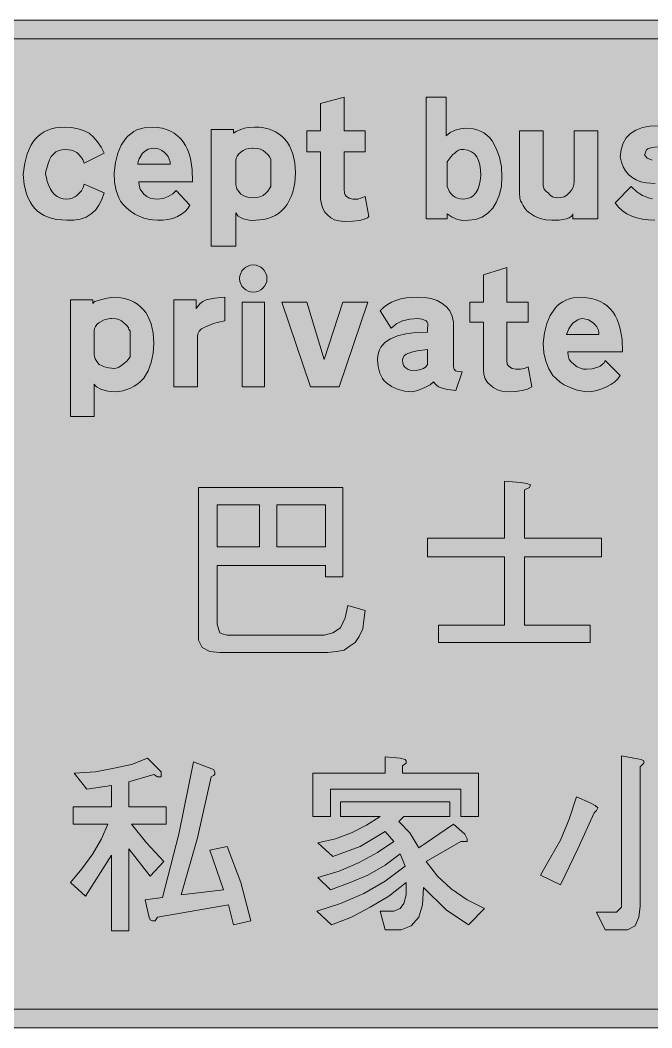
# Model space of a CAD drawing. Header units: metres. Extents: x 13 to 556, y 15 to 259.
# Drawn here: x 164.9 to 317.3, y 15.4 to 258.7 of the extents above; entities that cross this region are included whole.
import ezdxf

# ---------------------------------------------------------------- set-up
doc = ezdxf.new("R2010")
doc.units = ezdxf.units.M
doc.layers.add('FILL_BLACK_000000', color=7, linetype='Continuous', true_color=0x000000)
doc.layers.add('FILL_WHITE_FFFFFF', color=7, linetype='Continuous', true_color=0xffffff)

msp = doc.modelspace()

# ---------------------------------------------------------------- hatches: boundary and pattern name
at = {"layer": 'FILL_BLACK_000000', "true_color": 0x000000}
h = msp.add_hatch(color=7, dxfattribs=at)
h.dxf.hatch_style = 1
h.paths.add_polyline_path([(548.34, 258.47), (549.99, 258.06), (551.6, 257.12), (552.99, 255.96), (553.61, 255.24), (554.15, 254.46), (555.09, 252.96), (555.5, 251.2), (555.69, 249.66), (555.69, 24.36), (555.52, 22.74), (555.02, 21.1), (554.17, 19.51), (552.99, 18.06), (551.54, 16.88), (549.95, 16.03), (548.31, 15.53), (546.69, 15.36), (22.29, 15.36), (20.67, 15.53), (19.03, 16.03), (17.44, 16.88), (15.99, 18.06), (15.37, 18.78), (14.83, 19.56), (13.89, 21.06), (13.48, 22.82), (13.29, 24.36), (13.29, 249.66), (13.46, 251.28), (13.97, 252.92), (14.81, 254.51), (15.99, 255.96), (17.44, 257.14), (19.03, 257.99), (20.67, 258.49), (22.29, 258.66), (546.69, 258.66), (548.34, 258.47)])
h.paths.add_polyline_path([(20.79, 253.75), (20.01, 253.27), (19.29, 252.66), (18.68, 251.94), (18.2, 251.16), (17.9, 250.38), (17.79, 249.66), (17.79, 24.36), (17.9, 23.64), (18.2, 22.86), (18.68, 22.08), (19.29, 21.36), (20.01, 20.75), (20.79, 20.27), (21.57, 19.97), (22.29, 19.86), (546.69, 19.86), (548.19, 20.16), (549.09, 20.65), (549.99, 21.36), (550.56, 22.08), (550.93, 22.86), (551.13, 23.64), (551.19, 24.36), (551.19, 249.66), (551.13, 250.38), (550.93, 251.16), (550.56, 251.94), (549.99, 252.66), (549.26, 253.27), (548.45, 253.75), (547.59, 254.05), (546.69, 254.16), (22.29, 254.16), (21.57, 254.05), (20.79, 253.75)], flags=16)
h = msp.add_hatch(color=7, dxfattribs=at)
h.dxf.hatch_style = 1
h.paths.add_polyline_path([(248.19, 231.96), (248.19, 226.86), (243.09, 226.86), (243.09, 217.86), (243.16, 216.85), (243.34, 216.47), (243.69, 216.06), (244.33, 215.65), (245.19, 215.46), (246.39, 215.46), (248.19, 216.06), (249.09, 211.26), (248.7, 210.95), (248.19, 210.69), (246.88, 210.32), (245.17, 210.12), (243.09, 210.06), (241.85, 210.17), (240.8, 210.47), (239.93, 210.95), (239.19, 211.56), (238.44, 212.3), (237.95, 213.17), (237.63, 214.22), (237.39, 215.46), (237.39, 226.86), (234.09, 226.86), (234.09, 231.96), (237.39, 231.96), (237.39, 238.56), (243.09, 240.06), (243.09, 231.96), (248.19, 231.96)])
h = msp.add_hatch(color=7, dxfattribs=at)
h.dxf.hatch_style = 1
h.paths.add_polyline_path([(270.43, 210.55), (269.17, 211.08), (267.99, 211.86), (267.99, 210.66), (262.89, 210.66), (262.89, 240.06), (267.69, 240.06), (267.69, 230.76), (268.69, 231.55), (269.86, 232.11), (271.15, 232.45), (272.49, 232.56), (274.28, 232.39), (275.14, 232.16), (275.98, 231.85), (276.77, 231.43), (277.51, 230.91), (278.19, 230.29), (278.79, 229.56), (279.8, 227.65), (280.55, 225.55), (281.03, 223.27), (281.19, 220.86), (281.04, 218.6), (280.6, 216.56), (279.89, 214.77), (278.94, 213.25), (277.76, 212.02), (276.38, 211.11), (274.82, 210.55), (273.09, 210.36), (271.74, 210.3), (270.43, 210.55)])
h.paths.add_polyline_path([(273.64, 215.84), (274.33, 216.31), (274.89, 216.96), (275.34, 217.77), (275.69, 218.75), (275.93, 219.88), (276.09, 221.16), (276.03, 222.54), (275.86, 223.75), (275.55, 224.79), (275.11, 225.66), (274.54, 226.36), (273.81, 226.9), (272.93, 227.26), (271.89, 227.46), (271.27, 227.4), (270.73, 227.24), (270.24, 226.95), (269.79, 226.56), (269.34, 226.23), (268.89, 225.73), (267.99, 224.46), (267.99, 218.46), (268.56, 217.23), (268.93, 216.72), (269.38, 216.28), (269.89, 215.93), (270.48, 215.68), (271.14, 215.52), (271.89, 215.46), (272.83, 215.56), (273.64, 215.84)], flags=16)
h = msp.add_hatch(color=7, dxfattribs=at)
h.dxf.hatch_style = 1
h.paths.add_polyline_path([(177.33, 232.75), (178.93, 232.45), (180.36, 231.97), (181.59, 231.36), (182.66, 230.4), (183.61, 229.3), (184.46, 228.03), (185.19, 226.56), (180.39, 224.16), (180.02, 224.99), (179.6, 225.69), (179.12, 226.26), (178.59, 226.71), (178, 227.05), (177.35, 227.28), (175.89, 227.46), (175.03, 227.39), (174.26, 227.18), (173.57, 226.83), (172.96, 226.34), (172.44, 225.7), (172.01, 224.93), (171.66, 224.01), (171.39, 222.96), (171.13, 222.21), (171.09, 221.46), (171.39, 220.26), (171.39, 219.96), (171.76, 218.91), (172.18, 217.99), (172.67, 217.22), (173.23, 216.59), (173.85, 216.09), (174.55, 215.74), (175.33, 215.53), (176.19, 215.46), (176.86, 215.52), (177.5, 215.68), (178.09, 215.97), (178.59, 216.36), (179.21, 216.87), (179.72, 217.48), (180.11, 218.22), (180.39, 219.06), (185.19, 216.96), (184.66, 215.37), (183.95, 213.99), (183.08, 212.82), (182.04, 211.86), (180.83, 211.13), (179.45, 210.63), (177.91, 210.37), (176.19, 210.36), (173.77, 210.54), (172.68, 210.77), (171.68, 211.08), (170.76, 211.48), (169.91, 211.97), (169.15, 212.55), (168.46, 213.21), (167.86, 213.96), (167.32, 214.78), (166.87, 215.7), (166.49, 216.69), (165.94, 218.92), (165.69, 221.46), (166.04, 224.1), (166.65, 226.41), (167.5, 228.36), (168.03, 229.21), (168.61, 229.97), (169.27, 230.65), (169.98, 231.23), (170.76, 231.73), (171.6, 232.13), (172.5, 232.45), (173.47, 232.68), (175.59, 232.86), (177.33, 232.75)])
h = msp.add_hatch(color=7, dxfattribs=at)
h.dxf.hatch_style = 1
h.paths.add_polyline_path([(193.63, 218.76), (193.89, 217.86), (194.79, 216.66), (195.52, 216.09), (196.33, 215.72), (197.19, 215.52), (198.09, 215.46), (199.43, 215.62), (200.68, 216.06), (201.76, 216.73), (202.59, 217.56), (205.89, 213.96), (205.43, 213.19), (204.76, 212.47), (203.9, 211.82), (202.89, 211.26), (201.77, 210.81), (200.57, 210.5), (199.34, 210.34), (198.09, 210.36), (196.97, 210.42), (195.85, 210.59), (194.75, 210.88), (193.67, 211.3), (192.61, 211.84), (191.59, 212.51), (190.62, 213.32), (189.69, 214.26), (189.17, 214.98), (188.73, 215.77), (188.08, 217.56), (187.71, 219.58), (187.59, 221.76), (187.93, 224.3), (188.49, 226.53), (189.29, 228.44), (190.33, 230.01), (190.93, 230.67), (191.6, 231.25), (192.33, 231.74), (193.12, 232.14), (193.97, 232.45), (194.88, 232.68), (196.89, 232.86), (198.09, 232.75), (199.21, 232.55), (200.25, 232.25), (201.22, 231.85), (202.1, 231.36), (202.91, 230.77), (203.63, 230.08), (204.28, 229.3), (204.84, 228.42), (205.32, 227.45), (205.73, 226.38), (206.04, 225.22), (206.43, 222.63), (206.49, 219.66), (193.59, 219.66), (193.63, 218.76)])
h.paths.add_polyline_path([(201.09, 224.46), (200.91, 225.12), (200.61, 225.73), (200.2, 226.3), (199.7, 226.78), (199.14, 227.19), (198.52, 227.5), (197.86, 227.69), (197.19, 227.76), (196.51, 227.7), (195.84, 227.5), (195.17, 227.13), (194.49, 226.56), (193.66, 225.21), (193.39, 224.53), (193.29, 223.86), (201.09, 223.86), (201.09, 224.46)], flags=16)
h = msp.add_hatch(color=7, dxfattribs=at)
h.dxf.hatch_style = 1
h.paths.add_polyline_path([(230.71, 217.11), (230.34, 216.07), (229.87, 215.09), (229.32, 214.19), (228.69, 213.36), (227.99, 212.63), (227.23, 212.01), (226.43, 211.49), (225.58, 211.07), (224.69, 210.76), (223.75, 210.53), (221.79, 210.36), (220.99, 210.3), (220.2, 210.35), (218.71, 210.7), (218.09, 210.98), (217.57, 211.33), (217.2, 211.73), (216.99, 212.16), (216.99, 204.06), (210.99, 204.06), (210.99, 232.26), (216.39, 232.26), (216.39, 231.36), (217.07, 231.81), (218.19, 232.26), (219.09, 232.61), (219.95, 232.78), (221.49, 232.86), (222.64, 232.81), (223.72, 232.67), (224.74, 232.43), (225.69, 232.1), (226.58, 231.68), (227.39, 231.17), (228.13, 230.57), (228.8, 229.9), (229.4, 229.14), (229.92, 228.3), (230.36, 227.39), (230.73, 226.41), (231.22, 224.22), (231.39, 221.76), (231.22, 219.35), (230.71, 217.11)])
h.paths.add_polyline_path([(222.75, 216.01), (223.59, 216.36), (224.21, 216.86), (224.72, 217.41), (225.39, 218.46), (225.39, 218.76), (225.39, 219.36), (225.39, 219.66), (225.39, 223.86), (225.39, 224.16), (225.39, 224.76), (225.39, 225.06), (225.11, 225.68), (224.72, 226.22), (223.59, 227.16), (222.92, 227.51), (222.28, 227.69), (221.19, 227.76), (220.89, 227.76), (220.12, 227.69), (219.39, 227.5), (218.73, 227.21), (218.15, 226.82), (217.67, 226.37), (217.3, 225.86), (217.07, 225.32), (216.99, 224.76), (216.99, 219.06), (217.05, 218.56), (217.25, 217.97), (217.62, 217.33), (218.19, 216.66), (218.87, 216.27), (219.54, 215.98), (220.21, 215.82), (220.89, 215.76), (222.01, 215.83), (222.75, 216.01)], flags=16)
h = msp.add_hatch(color=7, dxfattribs=at)
h.dxf.hatch_style = 1
h.paths.add_polyline_path([(304.29, 231.96), (304.29, 210.66), (298.29, 210.66), (298.29, 211.86), (298.18, 211.59), (297.88, 211.26), (297.4, 210.93), (296.79, 210.66), (294.99, 210.4), (293.19, 210.36), (291.8, 210.47), (290.38, 210.81), (289.01, 211.37), (287.79, 212.16), (287.17, 212.66), (286.67, 213.25), (286.27, 213.89), (285.99, 214.56), (285.64, 215.06), (285.47, 215.65), (285.39, 216.96), (285.39, 231.96), (291.09, 231.96), (291.09, 219.06), (291.13, 218.57), (291.39, 217.86), (291.73, 217.41), (292.29, 216.96), (292.79, 216.39), (293.38, 216.02), (294.02, 215.82), (294.69, 215.76), (295.41, 215.82), (296.15, 216.02), (296.84, 216.39), (297.39, 216.96), (297.96, 217.63), (298.33, 218.31), (298.53, 218.98), (298.59, 219.66), (298.59, 231.96), (304.29, 231.96)])
h = msp.add_hatch(color=7, dxfattribs=at)
h.dxf.hatch_style = 1
h.paths.add_polyline_path([(326.67, 216), (326.3, 214.52), (325.65, 213.21), (325.21, 212.65), (324.69, 212.16), (323.28, 211.37), (321.73, 210.81), (320.01, 210.47), (318.09, 210.36), (316.56, 210.42), (315.11, 210.59), (313.76, 210.9), (312.5, 211.34), (311.34, 211.91), (310.29, 212.64), (309.33, 213.52), (308.49, 214.56), (312.39, 218.46), (313.74, 217.18), (314.42, 216.69), (315.09, 216.36), (316.74, 215.68), (317.54, 215.52), (318.39, 215.46), (319.01, 215.51), (319.51, 215.65), (320.19, 216.06), (320.6, 216.55), (320.74, 216.86), (320.79, 217.26), (320.72, 217.78), (320.5, 218.22), (320.14, 218.58), (319.63, 218.87), (318.96, 219.09), (318.13, 219.24), (315.99, 219.36), (314.71, 219.66), (313.57, 220.09), (312.57, 220.67), (311.71, 221.39), (311, 222.24), (310.42, 223.24), (309.99, 224.38), (309.69, 225.66), (309.93, 227.45), (310.43, 228.98), (311.18, 230.27), (312.2, 231.32), (313.49, 232.13), (315.05, 232.71), (316.88, 233.05), (318.99, 233.16), (321.47, 232.81), (322.55, 232.52), (323.53, 232.15), (324.41, 231.67), (325.19, 231.09), (325.88, 230.39), (326.49, 229.56), (323.19, 225.66), (322.29, 226.79), (321.39, 227.46), (320.04, 227.87), (318.69, 228.06), (317.34, 227.95), (316.4, 227.61), (316.09, 227.36), (315.86, 227.05), (315.69, 226.26), (315.69, 225.96), (315.99, 225.66), (316.05, 225.48), (316.22, 225.36), (316.89, 225.06), (317.44, 224.89), (318.16, 224.8), (319.89, 224.76), (321.58, 224.35), (323.04, 223.8), (324.26, 223.11), (325.25, 222.28), (326, 221.31), (326.51, 220.2), (326.78, 218.95), (326.79, 217.56), (326.67, 216)])
h = msp.add_hatch(color=7, dxfattribs=at)
h.dxf.hatch_style = 1
h.paths.add_polyline_path([(224.42, 195.6), (224.23, 194.98), (223.92, 194.42), (223.52, 193.93), (223.03, 193.53), (222.46, 193.22), (221.85, 193.03), (221.19, 192.96), (220.53, 193.03), (219.92, 193.22), (219.35, 193.53), (218.87, 193.93), (218.46, 194.42), (218.15, 194.98), (217.96, 195.6), (217.89, 196.26), (217.96, 196.92), (218.15, 197.53), (218.46, 198.1), (218.87, 198.58), (219.35, 198.99), (219.91, 199.3), (220.53, 199.49), (221.19, 199.56), (221.85, 199.49), (222.46, 199.3), (223.03, 198.99), (223.52, 198.58), (223.92, 198.1), (224.23, 197.53), (224.42, 196.92), (224.49, 196.26), (224.42, 195.6)])
h = msp.add_hatch(color=7, dxfattribs=at)
h.dxf.hatch_style = 1
h.paths.add_polyline_path([(287.49, 190.56), (287.49, 185.76), (282.39, 185.76), (282.39, 176.46), (282.46, 175.6), (282.64, 175.24), (282.99, 174.96), (283.63, 174.55), (284.49, 174.36), (285.69, 174.36), (286.59, 174.55), (287.49, 174.96), (288.39, 170.16), (287.37, 169.59), (286.06, 169.22), (284.42, 169.02), (282.39, 168.96), (281.15, 169.07), (280.1, 169.37), (279.23, 169.85), (278.49, 170.46), (277.7, 171.2), (277.14, 172.07), (276.8, 173.12), (276.69, 174.36), (276.69, 185.76), (273.39, 185.76), (273.39, 190.56), (276.69, 190.56), (276.69, 197.16), (282.39, 198.96), (282.39, 190.56), (287.49, 190.56)])
h = msp.add_hatch(color=7, dxfattribs=at)
h.dxf.hatch_style = 1
h.paths.add_polyline_path([(196.55, 176.01), (195.8, 173.99), (194.79, 172.26), (194.08, 171.52), (193.29, 170.86), (192.45, 170.29), (191.57, 169.82), (190.65, 169.45), (189.73, 169.18), (188.8, 169.02), (187.89, 168.96), (186.12, 169.11), (184.55, 169.52), (183.38, 170.1), (183, 170.42), (182.79, 170.76), (182.79, 162.96), (177.09, 162.96), (177.09, 191.16), (182.49, 191.16), (182.49, 190.26), (182.6, 190.48), (182.94, 190.71), (184.29, 191.16), (185.94, 191.57), (187.59, 191.76), (188.69, 191.71), (189.73, 191.57), (190.7, 191.33), (191.62, 191), (192.48, 190.58), (193.26, 190.07), (193.99, 189.47), (194.64, 188.8), (195.22, 188.04), (195.73, 187.2), (196.53, 185.31), (197.02, 183.12), (197.19, 180.66), (197.03, 178.25), (196.55, 176.01)])
h.paths.add_polyline_path([(188.08, 174.62), (188.72, 174.87), (189.39, 175.26), (190.66, 176.31), (191.49, 177.36), (191.49, 177.66), (191.49, 178.26), (191.49, 178.56), (191.49, 182.76), (191.49, 183.06), (191.49, 183.66), (191.19, 183.96), (191.04, 184.46), (190.63, 185.01), (189.39, 186.06), (188.72, 186.41), (188.08, 186.58), (186.99, 186.66), (186.69, 186.66), (185.19, 186.28), (183.95, 185.61), (183.47, 185.19), (183.1, 184.72), (182.87, 184.21), (182.79, 183.66), (182.79, 177.96), (182.85, 177.46), (183.05, 176.87), (183.42, 176.23), (183.99, 175.56), (184.71, 175.17), (185.49, 174.88), (186.27, 174.72), (186.99, 174.66), (187.49, 174.54), (188.08, 174.62)], flags=16)
h = msp.add_hatch(color=7, dxfattribs=at)
h.dxf.hatch_style = 1
h.paths.add_polyline_path([(201.99, 191.16), (207.39, 191.16), (207.39, 189.06), (208.36, 190.22), (208.99, 190.71), (209.79, 191.16), (211.81, 191.57), (214.29, 191.76), (214.29, 186.06), (212.82, 185.78), (211.55, 185.42), (209.49, 184.56), (208.7, 184.1), (208.14, 183.58), (207.8, 182.96), (207.69, 182.16), (207.69, 170.16), (201.99, 170.16), (201.99, 191.16)])
h = msp.add_hatch(color=7, dxfattribs=at)
h.dxf.hatch_style = 1
h.paths.add_polyline_path([(218.49, 170.16), (218.49, 190.56), (223.89, 190.56), (223.89, 170.16), (218.49, 170.16)])
h = msp.add_hatch(color=7, dxfattribs=at)
h.dxf.hatch_style = 1
h.paths.add_polyline_path([(228.09, 190.56), (234.09, 190.56), (238.29, 176.76), (242.79, 190.56), (248.79, 190.56), (241.89, 170.16), (238.29, 170.16), (234.99, 170.16), (228.09, 190.56)])
h = msp.add_hatch(color=7, dxfattribs=at)
h.dxf.hatch_style = 1
h.paths.add_polyline_path([(268.06, 169.45), (266.49, 169.86), (265.87, 170.14), (265.36, 170.5), (264.97, 170.91), (264.69, 171.36), (263.89, 170.65), (262.59, 169.93), (261.06, 169.33), (259.59, 168.96), (257.68, 169.12), (255.99, 169.56), (254.53, 170.23), (253.29, 171.06), (252.77, 171.55), (252.33, 172.12), (251.68, 173.46), (251.31, 175.03), (251.19, 176.76), (251.24, 177.58), (251.39, 178.34), (251.63, 179.04), (251.97, 179.69), (252.4, 180.28), (252.93, 180.83), (254.26, 181.75), (255.97, 182.46), (258.02, 182.96), (260.43, 183.26), (263.19, 183.36), (263.19, 184.26), (263.31, 184.88), (263.27, 185.38), (263.11, 185.78), (262.89, 186.06), (261.95, 186.47), (260.79, 186.66), (258.99, 186.47), (257.19, 186.06), (256.51, 185.78), (255.84, 185.38), (254.49, 184.26), (251.79, 188.46), (252.62, 189.29), (253.53, 189.99), (254.53, 190.56), (255.61, 191.01), (256.78, 191.35), (258.03, 191.58), (260.79, 191.76), (262.53, 191.69), (264.13, 191.46), (265.56, 191), (266.79, 190.26), (267.8, 189.47), (268.59, 188.46), (269.15, 187.22), (269.49, 185.76), (269.49, 174.96), (269.61, 174.39), (269.98, 174.02), (270.63, 173.82), (271.59, 173.76), (270.09, 169.26), (268.06, 169.45)])
h.paths.add_polyline_path([(257.41, 175.33), (257.7, 174.94), (258.09, 174.66), (258.55, 174.31), (259.06, 174.14), (260.49, 174.06), (261.5, 174.29), (262.29, 174.58), (262.85, 174.99), (263.19, 175.56), (263.19, 179.16), (260.71, 178.82), (259.65, 178.61), (258.69, 178.26), (258.08, 177.98), (257.6, 177.58), (257.3, 177.08), (257.19, 176.46), (257.25, 175.84), (257.41, 175.33)], flags=16)
h = msp.add_hatch(color=7, dxfattribs=at)
h.dxf.hatch_style = 1
h.paths.add_polyline_path([(297.13, 177.66), (297.39, 176.76), (297.88, 176.16), (298.59, 175.56), (299.31, 174.99), (300.09, 174.62), (300.87, 174.42), (301.59, 174.36), (302.97, 174.48), (304.29, 174.85), (304.88, 175.14), (305.39, 175.5), (305.8, 175.94), (306.09, 176.46), (309.69, 172.86), (309.13, 172.09), (308.38, 171.36), (307.47, 170.7), (306.43, 170.12), (305.29, 169.64), (304.08, 169.27), (302.84, 169.04), (301.59, 168.96), (299.35, 169.36), (298.26, 169.69), (297.2, 170.12), (296.18, 170.65), (295.22, 171.28), (294.32, 172.02), (293.49, 172.86), (292.48, 174.5), (291.73, 176.31), (291.25, 178.34), (291.09, 180.66), (291.43, 183.2), (291.99, 185.43), (292.79, 187.34), (293.83, 188.91), (294.43, 189.57), (295.1, 190.15), (295.83, 190.64), (296.62, 191.04), (297.47, 191.35), (298.38, 191.58), (300.39, 191.76), (301.64, 191.65), (302.8, 191.45), (303.87, 191.15), (304.85, 190.75), (305.74, 190.26), (306.55, 189.67), (307.28, 188.98), (307.93, 188.2), (308.49, 187.32), (308.98, 186.35), (309.38, 185.28), (309.71, 184.12), (310.15, 181.53), (310.29, 178.56), (297.09, 178.56), (297.13, 177.66)])
h.paths.add_polyline_path([(304.59, 183.36), (304.41, 184.01), (304.11, 184.59), (303.7, 185.12), (303.2, 185.57), (302.02, 186.27), (300.69, 186.66), (300.15, 186.56), (299.49, 186.28), (298.83, 185.9), (298.29, 185.46), (297.72, 184.79), (297.31, 184.11), (296.79, 182.76), (304.59, 182.76), (304.59, 183.36)], flags=16)
h = msp.add_hatch(color=7, dxfattribs=at)
h.dxf.hatch_style = 1
h.paths.add_polyline_path([(287.19, 146.76), (288.09, 146.46), (287.79, 145.86), (286.59, 145.26), (286.59, 133.56), (305.19, 133.56), (305.19, 129.06), (286.59, 129.06), (286.59, 112.56), (302.49, 112.56), (302.49, 108.36), (265.89, 108.36), (265.89, 112.56), (281.79, 112.56), (281.79, 129.06), (263.19, 129.06), (263.19, 133.56), (281.79, 133.56), (281.79, 147.36), (285.69, 147.06), (287.19, 146.76)])
h = msp.add_hatch(color=7, dxfattribs=at)
h.dxf.hatch_style = 1
h.paths.add_polyline_path([(238.59, 124.26), (238.59, 126.96), (212.49, 126.96), (212.49, 112.86), (212.79, 111.66), (213.09, 110.76), (213.69, 110.46), (214.89, 110.16), (238.29, 110.16), (240.39, 110.76), (242.19, 111.96), (243.39, 114.36), (243.99, 117.36), (248.19, 116.16), (247.89, 113.76), (247.59, 111.66), (246.69, 109.86), (245.79, 108.36), (244.29, 107.46), (243.09, 106.56), (241.29, 106.26), (239.19, 105.96), (213.09, 105.96), (210.69, 106.26), (208.89, 107.16), (207.99, 108.96), (207.99, 111.06), (207.99, 145.86), (242.79, 145.86), (242.79, 124.26), (238.59, 124.26)])
h.paths.add_polyline_path([(212.49, 141.66), (212.49, 131.46), (222.69, 131.46), (222.69, 141.66), (212.49, 141.66)], flags=16)
h.paths.add_polyline_path([(238.59, 141.66), (226.89, 141.66), (226.89, 131.46), (238.59, 131.46), (238.59, 141.66)], flags=16)
h = msp.add_hatch(color=7, dxfattribs=at)
h.dxf.hatch_style = 1
h.paths.add_polyline_path([(183.09, 77.16), (187.59, 78.06), (191.79, 78.96), (195.69, 80.46), (198.99, 77.16), (198.99, 76.26), (198.99, 75.96), (198.09, 75.96), (197.19, 76.56), (191.19, 74.76), (191.19, 68.76), (200.19, 68.76), (200.19, 64.56), (191.79, 64.56), (195.39, 60.06), (199.59, 55.56), (196.29, 51.96), (191.19, 58.56), (191.19, 38.76), (186.99, 38.76), (186.99, 57.06), (180.69, 47.16), (177.09, 50.46), (179.79, 53.76), (182.49, 57.36), (184.59, 60.96), (186.09, 64.56), (177.69, 64.56), (177.69, 68.76), (186.99, 68.76), (186.99, 73.86), (180.99, 72.96), (177.99, 76.86), (183.09, 77.16)])
h = msp.add_hatch(color=7, dxfattribs=at)
h.dxf.hatch_style = 1
h.paths.add_polyline_path([(256.59, 80.46), (257.79, 80.16), (258.09, 79.86), (258.09, 79.26), (257.19, 78.66), (257.19, 76.86), (275.49, 76.86), (275.49, 66.36), (271.29, 66.36), (271.29, 72.96), (239.79, 72.96), (239.79, 66.36), (235.59, 66.36), (235.59, 76.86), (252.99, 76.86), (252.99, 80.76), (256.59, 80.46)])
h = msp.add_hatch(color=7, dxfattribs=at)
h.dxf.hatch_style = 1
h.paths.add_polyline_path([(314.79, 80.16), (315.39, 79.86), (315.39, 79.26), (314.49, 78.36), (314.49, 44.76), (314.19, 42.06), (313.29, 39.96), (311.49, 39.06), (309.09, 39.06), (306.09, 39.06), (303.99, 43.26), (307.59, 43.26), (308.79, 43.26), (309.39, 43.86), (309.99, 44.46), (309.99, 45.66), (309.99, 81.06), (312.99, 80.46), (314.79, 80.16)])
h = msp.add_hatch(color=7, dxfattribs=at)
h.dxf.hatch_style = 1
h.paths.add_polyline_path([(211.89, 77.16), (211.89, 76.56), (211.59, 76.26), (210.99, 75.96), (207.69, 61.26), (203.79, 47.46), (213.99, 48.66), (210.69, 58.26), (214.89, 59.16), (218.19, 50.46), (220.59, 41.16), (216.39, 40.26), (215.19, 45.06), (198.09, 42.06), (197.49, 41.16), (196.89, 41.16), (196.29, 41.46), (195.99, 42.36), (195.09, 46.26), (199.29, 46.86), (203.19, 62.16), (206.79, 79.56), (211.59, 77.76), (211.89, 77.16)])
h = msp.add_hatch(color=7, dxfattribs=at)
h.dxf.hatch_style = 1
h.paths.add_polyline_path([(292.89, 56.46), (295.29, 60.66), (297.39, 65.76), (299.19, 71.16), (302.49, 69.66), (303.69, 69.06), (304.29, 68.46), (303.99, 67.86), (303.39, 67.26), (299.49, 58.56), (295.29, 49.86), (290.49, 52.26), (292.89, 56.46)])
h = msp.add_hatch(color=7, dxfattribs=at)
h.dxf.hatch_style = 1
h.paths.add_polyline_path([(268.59, 69.96), (268.59, 66.36), (257.49, 66.36), (256.29, 65.16), (258.99, 62.46), (261.09, 58.86), (269.49, 64.56), (272.19, 62.16), (272.79, 60.96), (272.79, 60.36), (272.19, 60.36), (271.29, 60.36), (262.89, 55.56), (265.59, 51.96), (268.89, 48.96), (272.79, 46.26), (276.99, 44.16), (273.09, 40.26), (267.69, 43.86), (262.29, 49.26), (261.99, 45.06), (261.09, 42.06), (259.29, 39.96), (256.89, 39.06), (252.99, 39.06), (251.79, 43.56), (255.09, 43.56), (256.59, 44.16), (257.49, 45.36), (258.09, 47.46), (258.09, 50.46), (253.89, 47.16), (249.39, 44.46), (244.89, 42.06), (240.09, 40.26), (236.49, 43.56), (242.19, 45.36), (247.89, 47.76), (252.99, 50.76), (257.79, 54.36), (256.59, 57.36), (252.99, 54.66), (248.79, 52.26), (244.59, 50.46), (239.79, 48.66), (236.79, 51.66), (241.89, 53.16), (246.69, 55.26), (251.19, 57.66), (255.09, 60.36), (252.99, 62.76), (246.99, 59.16), (240.39, 56.76), (236.79, 60.06), (240.99, 60.96), (244.89, 62.46), (248.49, 64.26), (251.79, 66.36), (242.19, 66.36), (242.19, 69.96), (268.59, 69.96)])
at = {"layer": 'FILL_WHITE_FFFFFF', "true_color": 0xffffff}
h = msp.add_hatch(color=7, dxfattribs=at)
h.dxf.hatch_style = 1
h.paths.add_polyline_path([(546.69, 254.16), (548.19, 253.86), (549.09, 253.37), (549.99, 252.66), (550.44, 252.02), (550.89, 251.16), (551.15, 250.41), (551.19, 249.66), (551.19, 24.36), (551.13, 23.64), (550.93, 22.86), (550.56, 22.08), (549.99, 21.36), (549.09, 20.65), (548.19, 20.16), (546.69, 19.86), (22.29, 19.86), (21.57, 19.97), (20.79, 20.27), (20.01, 20.75), (19.29, 21.36), (18.89, 21.64), (18.58, 22), (18.09, 22.86), (17.79, 24.36), (17.79, 249.66), (17.9, 250.38), (18.2, 251.16), (18.68, 251.94), (19.29, 252.66), (20.01, 253.27), (20.79, 253.75), (21.57, 254.05), (22.29, 254.16), (546.69, 254.16)])

# ---------------------------------------------------------------- linework, layer by layer
at = {"layer": 'FILL_BLACK_000000', "lineweight": 0, "true_color": 0x000000}
for points in [[(546.69, 15.36), (22.29, 15.36), (20.67, 15.53), (19.03, 16.03), (17.44, 16.88), (15.99, 18.06), (15.37, 18.78), (14.83, 19.56), (13.89, 21.06), (13.48, 22.82), (13.29, 24.36), (13.29, 249.66), (13.46, 251.28), (13.97, 252.92), (14.81, 254.51), (15.99, 255.96), (17.44, 257.14), (19.03, 257.99), (20.67, 258.49), (22.29, 258.66), (546.69, 258.66)], [(546.69, 254.16), (22.29, 254.16), (21.57, 254.05), (20.79, 253.75), (20.01, 253.27), (19.29, 252.66), (18.68, 251.94), (18.2, 251.16), (17.9, 250.38), (17.79, 249.66), (17.79, 24.36), (17.9, 23.64), (18.2, 22.86), (18.68, 22.08), (19.29, 21.36), (20.01, 20.75), (20.79, 20.27), (21.57, 19.97), (22.29, 19.86), (546.69, 19.86)], [(318.13, 219.24), (315.99, 219.36), (314.71, 219.66), (313.57, 220.09), (312.57, 220.67), (311.71, 221.39), (311, 222.24), (310.42, 223.24), (309.99, 224.38), (309.69, 225.66), (309.93, 227.45), (310.43, 228.98), (311.18, 230.27), (312.2, 231.32), (313.49, 232.13), (315.05, 232.71), (316.88, 233.05), (318.99, 233.16)], [(318.69, 228.06), (317.34, 227.95), (316.4, 227.61), (316.09, 227.36), (315.86, 227.05), (315.69, 226.26), (315.69, 225.96), (315.99, 225.66), (316.05, 225.48), (316.22, 225.36), (316.89, 225.06), (317.44, 224.89)], [(318.09, 210.36), (316.56, 210.42), (315.11, 210.59), (313.76, 210.9), (312.5, 211.34), (311.34, 211.91), (310.29, 212.64), (309.33, 213.52), (308.49, 214.56), (312.39, 218.46), (313.74, 217.18), (314.42, 216.69), (315.09, 216.36), (316.74, 215.68), (317.54, 215.52)]]:
    msp.add_lwpolyline(points, dxfattribs=at)
for points in [[(248.19, 231.96), (248.19, 226.86), (243.09, 226.86), (243.09, 217.86), (243.16, 216.85), (243.34, 216.47), (243.69, 216.06), (244.33, 215.65), (245.19, 215.46), (246.39, 215.46), (248.19, 216.06), (249.09, 211.26), (248.7, 210.95), (248.19, 210.69), (246.88, 210.32), (245.17, 210.12), (243.09, 210.06), (241.85, 210.17), (240.8, 210.47), (239.93, 210.95), (239.19, 211.56), (238.44, 212.3), (237.95, 213.17), (237.63, 214.22), (237.39, 215.46), (237.39, 226.86), (234.09, 226.86), (234.09, 231.96), (237.39, 231.96), (237.39, 238.56), (243.09, 240.06), (243.09, 231.96)], [(270.43, 210.55), (269.17, 211.08), (267.99, 211.86), (267.99, 210.66), (262.89, 210.66), (262.89, 240.06), (267.69, 240.06), (267.69, 230.76), (268.69, 231.55), (269.86, 232.11), (271.15, 232.45), (272.49, 232.56), (274.28, 232.39), (275.14, 232.16), (275.98, 231.85), (276.77, 231.43), (277.51, 230.91), (278.19, 230.29), (278.79, 229.56), (279.8, 227.65), (280.55, 225.55), (281.03, 223.27), (281.19, 220.86), (281.04, 218.6), (280.6, 216.56), (279.89, 214.77), (278.94, 213.25), (277.76, 212.02), (276.38, 211.11), (274.82, 210.55), (273.09, 210.36), (271.74, 210.3)], [(177.33, 232.75), (178.93, 232.45), (180.36, 231.97), (181.59, 231.36), (182.66, 230.4), (183.61, 229.3), (184.46, 228.03), (185.19, 226.56), (180.39, 224.16), (180.02, 224.99), (179.6, 225.69), (179.12, 226.26), (178.59, 226.71), (178, 227.05), (177.35, 227.28), (175.89, 227.46), (175.03, 227.39), (174.26, 227.18), (173.57, 226.83), (172.96, 226.34), (172.44, 225.7), (172.01, 224.93), (171.66, 224.01), (171.39, 222.96), (171.13, 222.21), (171.09, 221.46), (171.39, 220.26), (171.39, 219.96), (171.76, 218.91), (172.18, 217.99), (172.67, 217.22), (173.23, 216.59), (173.85, 216.09), (174.55, 215.74), (175.33, 215.53), (176.19, 215.46), (176.86, 215.52), (177.5, 215.68), (178.09, 215.97), (178.59, 216.36), (179.21, 216.87), (179.72, 217.48), (180.11, 218.22), (180.39, 219.06), (185.19, 216.96), (184.66, 215.37), (183.95, 213.99), (183.08, 212.82), (182.04, 211.86), (180.83, 211.13), (179.45, 210.63), (177.91, 210.37), (176.19, 210.36), (173.77, 210.54), (172.68, 210.77), (171.68, 211.08), (170.76, 211.48), (169.91, 211.97), (169.15, 212.55), (168.46, 213.21), (167.86, 213.96), (167.32, 214.78), (166.87, 215.7), (166.49, 216.69), (165.94, 218.92), (165.69, 221.46), (166.04, 224.1), (166.65, 226.41), (167.5, 228.36), (168.03, 229.21), (168.61, 229.97), (169.27, 230.65), (169.98, 231.23), (170.76, 231.73), (171.6, 232.13), (172.5, 232.45), (173.47, 232.68), (175.59, 232.86)], [(193.63, 218.76), (193.89, 217.86), (194.79, 216.66), (195.52, 216.09), (196.33, 215.72), (197.19, 215.52), (198.09, 215.46), (199.43, 215.62), (200.68, 216.06), (201.76, 216.73), (202.59, 217.56), (205.89, 213.96), (205.43, 213.19), (204.76, 212.47), (203.9, 211.82), (202.89, 211.26), (201.77, 210.81), (200.57, 210.5), (199.34, 210.34), (198.09, 210.36), (196.97, 210.42), (195.85, 210.59), (194.75, 210.88), (193.67, 211.3), (192.61, 211.84), (191.59, 212.51), (190.62, 213.32), (189.69, 214.26), (189.17, 214.98), (188.73, 215.77), (188.08, 217.56), (187.71, 219.58), (187.59, 221.76), (187.93, 224.3), (188.49, 226.53), (189.29, 228.44), (190.33, 230.01), (190.93, 230.67), (191.6, 231.25), (192.33, 231.74), (193.12, 232.14), (193.97, 232.45), (194.88, 232.68), (196.89, 232.86), (198.09, 232.75), (199.21, 232.55), (200.25, 232.25), (201.22, 231.85), (202.1, 231.36), (202.91, 230.77), (203.63, 230.08), (204.28, 229.3), (204.84, 228.42), (205.32, 227.45), (205.73, 226.38), (206.04, 225.22), (206.43, 222.63), (206.49, 219.66), (193.59, 219.66)], [(230.71, 217.11), (230.34, 216.07), (229.87, 215.09), (229.32, 214.19), (228.69, 213.36), (227.99, 212.63), (227.23, 212.01), (226.43, 211.49), (225.58, 211.07), (224.69, 210.76), (223.75, 210.53), (221.79, 210.36), (220.99, 210.3), (220.2, 210.35), (218.71, 210.7), (218.09, 210.98), (217.57, 211.33), (217.2, 211.73), (216.99, 212.16), (216.99, 204.06), (210.99, 204.06), (210.99, 232.26), (216.39, 232.26), (216.39, 231.36), (217.07, 231.81), (218.19, 232.26), (219.09, 232.61), (219.95, 232.78), (221.49, 232.86), (222.64, 232.81), (223.72, 232.67), (224.74, 232.43), (225.69, 232.1), (226.58, 231.68), (227.39, 231.17), (228.13, 230.57), (228.8, 229.9), (229.4, 229.14), (229.92, 228.3), (230.36, 227.39), (230.73, 226.41), (231.22, 224.22), (231.39, 221.76), (231.22, 219.35)], [(304.29, 231.96), (304.29, 210.66), (298.29, 210.66), (298.29, 211.86), (298.18, 211.59), (297.88, 211.26), (297.4, 210.93), (296.79, 210.66), (294.99, 210.4), (293.19, 210.36), (291.8, 210.47), (290.38, 210.81), (289.01, 211.37), (287.79, 212.16), (287.17, 212.66), (286.67, 213.25), (286.27, 213.89), (285.99, 214.56), (285.64, 215.06), (285.47, 215.65), (285.39, 216.96), (285.39, 231.96), (291.09, 231.96), (291.09, 219.06), (291.13, 218.57), (291.39, 217.86), (291.73, 217.41), (292.29, 216.96), (292.79, 216.39), (293.38, 216.02), (294.02, 215.82), (294.69, 215.76), (295.41, 215.82), (296.15, 216.02), (296.84, 216.39), (297.39, 216.96), (297.96, 217.63), (298.33, 218.31), (298.53, 218.98), (298.59, 219.66), (298.59, 231.96)], [(201.09, 224.46), (200.91, 225.12), (200.61, 225.73), (200.2, 226.3), (199.7, 226.78), (199.14, 227.19), (198.52, 227.5), (197.86, 227.69), (197.19, 227.76), (196.51, 227.7), (195.84, 227.5), (195.17, 227.13), (194.49, 226.56), (193.66, 225.21), (193.39, 224.53), (193.29, 223.86), (201.09, 223.86)], [(222.75, 216.01), (223.59, 216.36), (224.21, 216.86), (224.72, 217.41), (225.39, 218.46), (225.39, 218.76), (225.39, 219.36), (225.39, 219.66), (225.39, 223.86), (225.39, 224.16), (225.39, 224.76), (225.39, 225.06), (225.11, 225.68), (224.72, 226.22), (223.59, 227.16), (222.92, 227.51), (222.28, 227.69), (221.19, 227.76), (220.89, 227.76), (220.12, 227.69), (219.39, 227.5), (218.73, 227.21), (218.15, 226.82), (217.67, 226.37), (217.3, 225.86), (217.07, 225.32), (216.99, 224.76), (216.99, 219.06), (217.05, 218.56), (217.25, 217.97), (217.62, 217.33), (218.19, 216.66), (218.87, 216.27), (219.54, 215.98), (220.21, 215.82), (220.89, 215.76), (222.01, 215.83)], [(273.64, 215.84), (274.33, 216.31), (274.89, 216.96), (275.34, 217.77), (275.69, 218.75), (275.93, 219.88), (276.09, 221.16), (276.03, 222.54), (275.86, 223.75), (275.55, 224.79), (275.11, 225.66), (274.54, 226.36), (273.81, 226.9), (272.93, 227.26), (271.89, 227.46), (271.27, 227.4), (270.73, 227.24), (270.24, 226.95), (269.79, 226.56), (269.34, 226.23), (268.89, 225.73), (267.99, 224.46), (267.99, 218.46), (268.56, 217.23), (268.93, 216.72), (269.38, 216.28), (269.89, 215.93), (270.48, 215.68), (271.14, 215.52), (271.89, 215.46), (272.83, 215.56)], [(224.42, 195.6), (224.23, 194.98), (223.92, 194.42), (223.52, 193.93), (223.03, 193.53), (222.46, 193.22), (221.85, 193.03), (221.19, 192.96), (220.53, 193.03), (219.92, 193.22), (219.35, 193.53), (218.87, 193.93), (218.46, 194.42), (218.15, 194.98), (217.96, 195.6), (217.89, 196.26), (217.96, 196.92), (218.15, 197.53), (218.46, 198.1), (218.87, 198.58), (219.35, 198.99), (219.91, 199.3), (220.53, 199.49), (221.19, 199.56), (221.85, 199.49), (222.46, 199.3), (223.03, 198.99), (223.52, 198.58), (223.92, 198.1), (224.23, 197.53), (224.42, 196.92), (224.49, 196.26)], [(287.49, 190.56), (287.49, 185.76), (282.39, 185.76), (282.39, 176.46), (282.46, 175.6), (282.64, 175.24), (282.99, 174.96), (283.63, 174.55), (284.49, 174.36), (285.69, 174.36), (286.59, 174.55), (287.49, 174.96), (288.39, 170.16), (287.37, 169.59), (286.06, 169.22), (284.42, 169.02), (282.39, 168.96), (281.15, 169.07), (280.1, 169.37), (279.23, 169.85), (278.49, 170.46), (277.7, 171.2), (277.14, 172.07), (276.8, 173.12), (276.69, 174.36), (276.69, 185.76), (273.39, 185.76), (273.39, 190.56), (276.69, 190.56), (276.69, 197.16), (282.39, 198.96), (282.39, 190.56)], [(196.55, 176.01), (195.8, 173.99), (194.79, 172.26), (194.08, 171.52), (193.29, 170.86), (192.45, 170.29), (191.57, 169.82), (190.65, 169.45), (189.73, 169.18), (188.8, 169.02), (187.89, 168.96), (186.12, 169.11), (184.55, 169.52), (183.38, 170.1), (183, 170.42), (182.79, 170.76), (182.79, 162.96), (177.09, 162.96), (177.09, 191.16), (182.49, 191.16), (182.49, 190.26), (182.6, 190.48), (182.94, 190.71), (184.29, 191.16), (185.94, 191.57), (187.59, 191.76), (188.69, 191.71), (189.73, 191.57), (190.7, 191.33), (191.62, 191), (192.48, 190.58), (193.26, 190.07), (193.99, 189.47), (194.64, 188.8), (195.22, 188.04), (195.73, 187.2), (196.53, 185.31), (197.02, 183.12), (197.19, 180.66), (197.03, 178.25)], [(201.99, 191.16), (207.39, 191.16), (207.39, 189.06), (208.36, 190.22), (208.99, 190.71), (209.79, 191.16), (211.81, 191.57), (214.29, 191.76), (214.29, 186.06), (212.82, 185.78), (211.55, 185.42), (209.49, 184.56), (208.7, 184.1), (208.14, 183.58), (207.8, 182.96), (207.69, 182.16), (207.69, 170.16), (201.99, 170.16)], [(218.49, 170.16), (218.49, 190.56), (223.89, 190.56), (223.89, 170.16)], [(228.09, 190.56), (234.09, 190.56), (238.29, 176.76), (242.79, 190.56), (248.79, 190.56), (241.89, 170.16), (238.29, 170.16), (234.99, 170.16)], [(268.06, 169.45), (266.49, 169.86), (265.87, 170.14), (265.36, 170.5), (264.97, 170.91), (264.69, 171.36), (263.89, 170.65), (262.59, 169.93), (261.06, 169.33), (259.59, 168.96), (257.68, 169.12), (255.99, 169.56), (254.53, 170.23), (253.29, 171.06), (252.77, 171.55), (252.33, 172.12), (251.68, 173.46), (251.31, 175.03), (251.19, 176.76), (251.24, 177.58), (251.39, 178.34), (251.63, 179.04), (251.97, 179.69), (252.4, 180.28), (252.93, 180.83), (254.26, 181.75), (255.97, 182.46), (258.02, 182.96), (260.43, 183.26), (263.19, 183.36), (263.19, 184.26), (263.31, 184.88), (263.27, 185.38), (263.11, 185.78), (262.89, 186.06), (261.95, 186.47), (260.79, 186.66), (258.99, 186.47), (257.19, 186.06), (256.51, 185.78), (255.84, 185.38), (254.49, 184.26), (251.79, 188.46), (252.62, 189.29), (253.53, 189.99), (254.53, 190.56), (255.61, 191.01), (256.78, 191.35), (258.03, 191.58), (260.79, 191.76), (262.53, 191.69), (264.13, 191.46), (265.56, 191), (266.79, 190.26), (267.8, 189.47), (268.59, 188.46), (269.15, 187.22), (269.49, 185.76), (269.49, 174.96), (269.61, 174.39), (269.98, 174.02), (270.63, 173.82), (271.59, 173.76), (270.09, 169.26)], [(297.13, 177.66), (297.39, 176.76), (297.88, 176.16), (298.59, 175.56), (299.31, 174.99), (300.09, 174.62), (300.87, 174.42), (301.59, 174.36), (302.97, 174.48), (304.29, 174.85), (304.88, 175.14), (305.39, 175.5), (305.8, 175.94), (306.09, 176.46), (309.69, 172.86), (309.13, 172.09), (308.38, 171.36), (307.47, 170.7), (306.43, 170.12), (305.29, 169.64), (304.08, 169.27), (302.84, 169.04), (301.59, 168.96), (299.35, 169.36), (298.26, 169.69), (297.2, 170.12), (296.18, 170.65), (295.22, 171.28), (294.32, 172.02), (293.49, 172.86), (292.48, 174.5), (291.73, 176.31), (291.25, 178.34), (291.09, 180.66), (291.43, 183.2), (291.99, 185.43), (292.79, 187.34), (293.83, 188.91), (294.43, 189.57), (295.1, 190.15), (295.83, 190.64), (296.62, 191.04), (297.47, 191.35), (298.38, 191.58), (300.39, 191.76), (301.64, 191.65), (302.8, 191.45), (303.87, 191.15), (304.85, 190.75), (305.74, 190.26), (306.55, 189.67), (307.28, 188.98), (307.93, 188.2), (308.49, 187.32), (308.98, 186.35), (309.38, 185.28), (309.71, 184.12), (310.15, 181.53), (310.29, 178.56), (297.09, 178.56)], [(188.08, 174.62), (188.72, 174.87), (189.39, 175.26), (190.66, 176.31), (191.49, 177.36), (191.49, 177.66), (191.49, 178.26), (191.49, 178.56), (191.49, 182.76), (191.49, 183.06), (191.49, 183.66), (191.19, 183.96), (191.04, 184.46), (190.63, 185.01), (189.39, 186.06), (188.72, 186.41), (188.08, 186.58), (186.99, 186.66), (186.69, 186.66), (185.19, 186.28), (183.95, 185.61), (183.47, 185.19), (183.1, 184.72), (182.87, 184.21), (182.79, 183.66), (182.79, 177.96), (182.85, 177.46), (183.05, 176.87), (183.42, 176.23), (183.99, 175.56), (184.71, 175.17), (185.49, 174.88), (186.27, 174.72), (186.99, 174.66), (187.49, 174.54)], [(304.59, 183.36), (304.41, 184.01), (304.11, 184.59), (303.7, 185.12), (303.2, 185.57), (302.02, 186.27), (300.69, 186.66), (300.15, 186.56), (299.49, 186.28), (298.83, 185.9), (298.29, 185.46), (297.72, 184.79), (297.31, 184.11), (296.79, 182.76), (304.59, 182.76)], [(257.41, 175.33), (257.7, 174.94), (258.09, 174.66), (258.55, 174.31), (259.06, 174.14), (260.49, 174.06), (261.5, 174.29), (262.29, 174.58), (262.85, 174.99), (263.19, 175.56), (263.19, 179.16), (260.71, 178.82), (259.65, 178.61), (258.69, 178.26), (258.08, 177.98), (257.6, 177.58), (257.3, 177.08), (257.19, 176.46), (257.25, 175.84)], [(287.19, 146.76), (288.09, 146.46), (287.79, 145.86), (286.59, 145.26), (286.59, 133.56), (305.19, 133.56), (305.19, 129.06), (286.59, 129.06), (286.59, 112.56), (302.49, 112.56), (302.49, 108.36), (265.89, 108.36), (265.89, 112.56), (281.79, 112.56), (281.79, 129.06), (263.19, 129.06), (263.19, 133.56), (281.79, 133.56), (281.79, 147.36), (285.69, 147.06)], [(238.59, 124.26), (238.59, 126.96), (212.49, 126.96), (212.49, 112.86), (212.79, 111.66), (213.09, 110.76), (213.69, 110.46), (214.89, 110.16), (238.29, 110.16), (240.39, 110.76), (242.19, 111.96), (243.39, 114.36), (243.99, 117.36), (248.19, 116.16), (247.89, 113.76), (247.59, 111.66), (246.69, 109.86), (245.79, 108.36), (244.29, 107.46), (243.09, 106.56), (241.29, 106.26), (239.19, 105.96), (213.09, 105.96), (210.69, 106.26), (208.89, 107.16), (207.99, 108.96), (207.99, 111.06), (207.99, 145.86), (242.79, 145.86), (242.79, 124.26)], [(212.49, 141.66), (212.49, 131.46), (222.69, 131.46), (222.69, 141.66)], [(238.59, 141.66), (226.89, 141.66), (226.89, 131.46), (238.59, 131.46)], [(183.09, 77.16), (187.59, 78.06), (191.79, 78.96), (195.69, 80.46), (198.99, 77.16), (198.99, 76.26), (198.99, 75.96), (198.09, 75.96), (197.19, 76.56), (191.19, 74.76), (191.19, 68.76), (200.19, 68.76), (200.19, 64.56), (191.79, 64.56), (195.39, 60.06), (199.59, 55.56), (196.29, 51.96), (191.19, 58.56), (191.19, 38.76), (186.99, 38.76), (186.99, 57.06), (180.69, 47.16), (177.09, 50.46), (179.79, 53.76), (182.49, 57.36), (184.59, 60.96), (186.09, 64.56), (177.69, 64.56), (177.69, 68.76), (186.99, 68.76), (186.99, 73.86), (180.99, 72.96), (177.99, 76.86)], [(256.59, 80.46), (257.79, 80.16), (258.09, 79.86), (258.09, 79.26), (257.19, 78.66), (257.19, 76.86), (275.49, 76.86), (275.49, 66.36), (271.29, 66.36), (271.29, 72.96), (239.79, 72.96), (239.79, 66.36), (235.59, 66.36), (235.59, 76.86), (252.99, 76.86), (252.99, 80.76)], [(314.79, 80.16), (315.39, 79.86), (315.39, 79.26), (314.49, 78.36), (314.49, 44.76), (314.19, 42.06), (313.29, 39.96), (311.49, 39.06), (309.09, 39.06), (306.09, 39.06), (303.99, 43.26), (307.59, 43.26), (308.79, 43.26), (309.39, 43.86), (309.99, 44.46), (309.99, 45.66), (309.99, 81.06), (312.99, 80.46)], [(211.89, 77.16), (211.89, 76.56), (211.59, 76.26), (210.99, 75.96), (207.69, 61.26), (203.79, 47.46), (213.99, 48.66), (210.69, 58.26), (214.89, 59.16), (218.19, 50.46), (220.59, 41.16), (216.39, 40.26), (215.19, 45.06), (198.09, 42.06), (197.49, 41.16), (196.89, 41.16), (196.29, 41.46), (195.99, 42.36), (195.09, 46.26), (199.29, 46.86), (203.19, 62.16), (206.79, 79.56), (211.59, 77.76)], [(292.89, 56.46), (295.29, 60.66), (297.39, 65.76), (299.19, 71.16), (302.49, 69.66), (303.69, 69.06), (304.29, 68.46), (303.99, 67.86), (303.39, 67.26), (299.49, 58.56), (295.29, 49.86), (290.49, 52.26)], [(268.59, 69.96), (268.59, 66.36), (257.49, 66.36), (256.29, 65.16), (258.99, 62.46), (261.09, 58.86), (269.49, 64.56), (272.19, 62.16), (272.79, 60.96), (272.79, 60.36), (272.19, 60.36), (271.29, 60.36), (262.89, 55.56), (265.59, 51.96), (268.89, 48.96), (272.79, 46.26), (276.99, 44.16), (273.09, 40.26), (267.69, 43.86), (262.29, 49.26), (261.99, 45.06), (261.09, 42.06), (259.29, 39.96), (256.89, 39.06), (252.99, 39.06), (251.79, 43.56), (255.09, 43.56), (256.59, 44.16), (257.49, 45.36), (258.09, 47.46), (258.09, 50.46), (253.89, 47.16), (249.39, 44.46), (244.89, 42.06), (240.09, 40.26), (236.49, 43.56), (242.19, 45.36), (247.89, 47.76), (252.99, 50.76), (257.79, 54.36), (256.59, 57.36), (252.99, 54.66), (248.79, 52.26), (244.59, 50.46), (239.79, 48.66), (236.79, 51.66), (241.89, 53.16), (246.69, 55.26), (251.19, 57.66), (255.09, 60.36), (252.99, 62.76), (246.99, 59.16), (240.39, 56.76), (236.79, 60.06), (240.99, 60.96), (244.89, 62.46), (248.49, 64.26), (251.79, 66.36), (242.19, 66.36), (242.19, 69.96)]]:
    msp.add_lwpolyline(points, close=True, dxfattribs=at)
at = {"layer": 'FILL_WHITE_FFFFFF', "lineweight": 0, "true_color": 0xffffff}
msp.add_lwpolyline([(546.69, 19.86), (22.29, 19.86), (21.57, 19.97), (20.79, 20.27), (20.01, 20.75), (19.29, 21.36), (18.89, 21.64), (18.58, 22), (18.09, 22.86), (17.79, 24.36), (17.79, 249.66), (17.9, 250.38), (18.2, 251.16), (18.68, 251.94), (19.29, 252.66), (20.01, 253.27), (20.79, 253.75), (21.57, 254.05), (22.29, 254.16), (546.69, 254.16)], dxfattribs=at)

doc.saveas('drawing.dxf')
